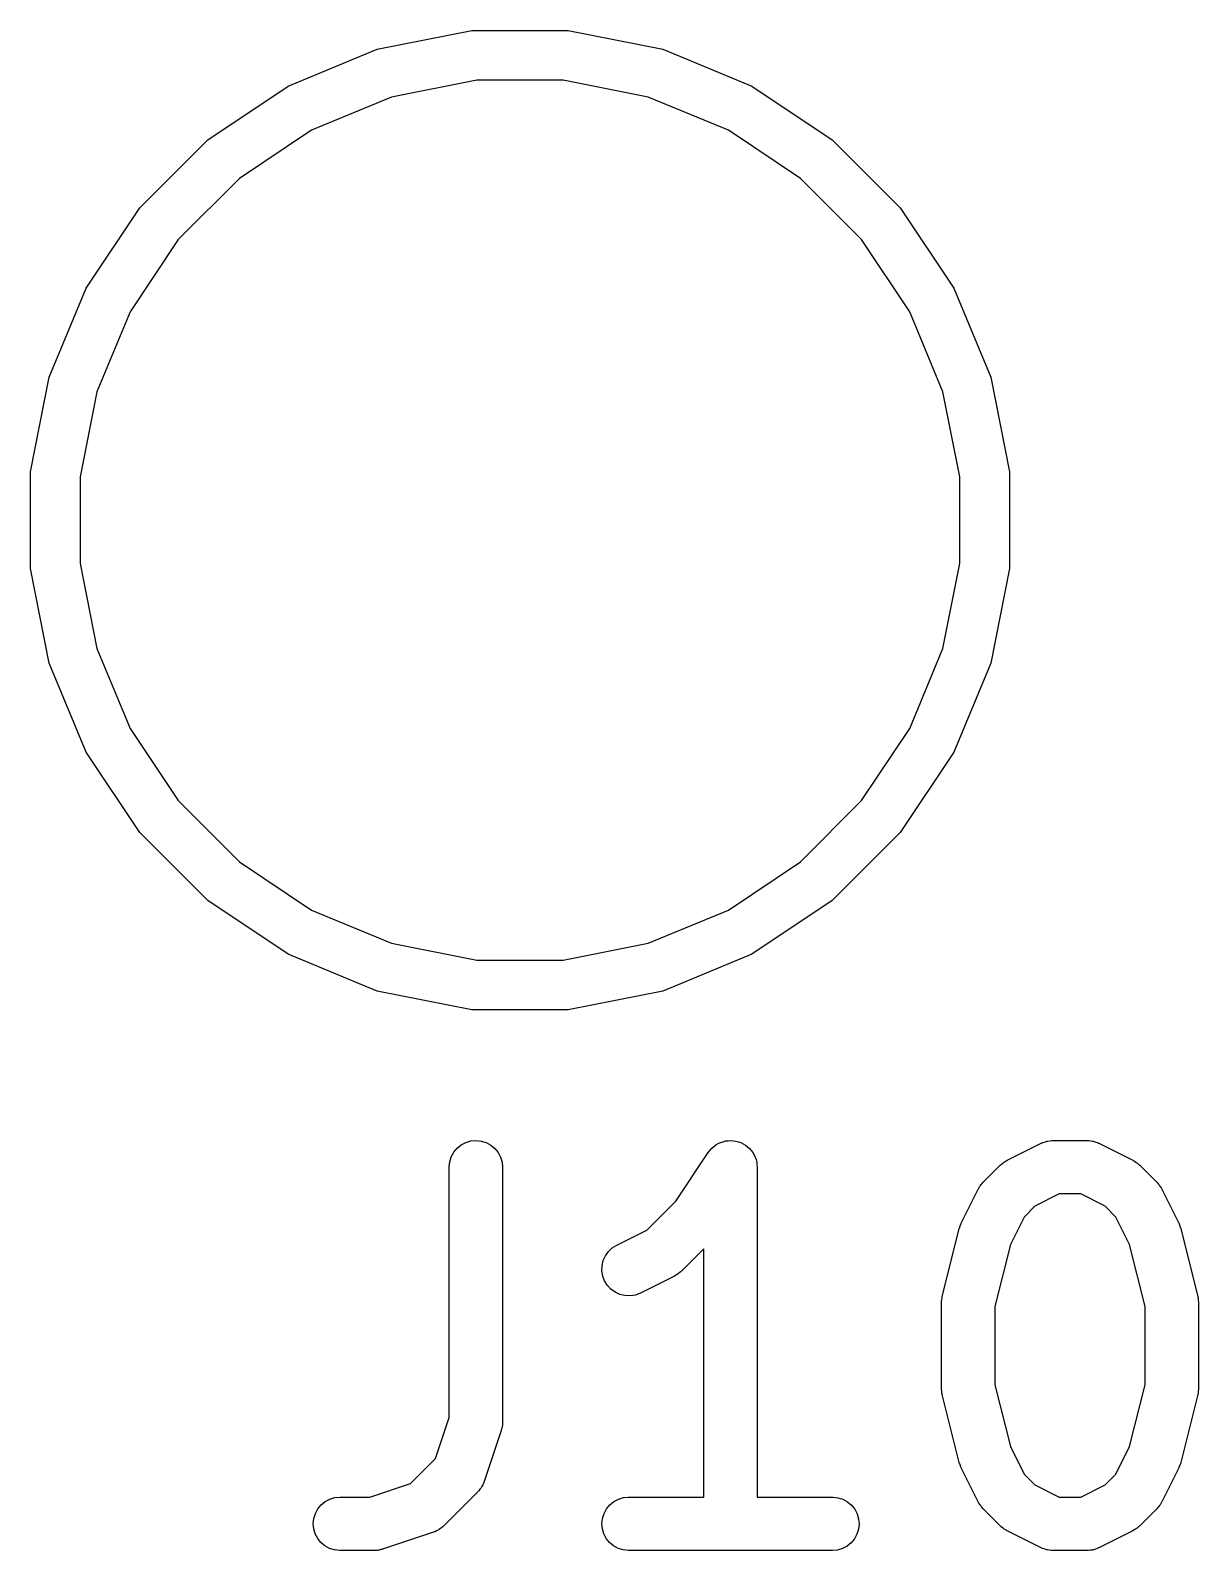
# Model space of a CAD drawing. Extents: x 4.1 to 76.2, y 7.7 to 62.
# Drawn here: x 40.892 to 44.169, y 32.696 to 36.959 of the extents above; entities that cross this region are included whole.
import ezdxf

# ---------------------------------------------------------------- set-up
doc = ezdxf.new("R2010")
doc.units = 0
doc.layers.add('BLACK', color=7, linetype='CONTINUOUS')

msp = doc.modelspace()

# ---------------------------------------------------------------- linework, layer by layer
at = {"layer": 'BLACK', "linetype": 'CONTINUOUS'}
for p, q in [((41.865, 36.906), (42.1303, 36.9588)), ((42.1303, 36.9588), (42.4009, 36.9588)), ((42.4009, 36.9588), (42.6662, 36.906)), ((41.6151, 36.8025), (41.865, 36.906)), ((42.6662, 36.906), (42.9161, 36.8025)), ((41.3901, 36.6522), (41.6151, 36.8025)), ((42.1441, 36.8194), (41.9056, 36.772)), ((42.3871, 36.8194), (42.1441, 36.8194)), ((42.6256, 36.772), (42.3871, 36.8194)), ((42.9161, 36.8025), (43.1411, 36.6522)), ((41.9056, 36.772), (41.6811, 36.679)), ((42.8501, 36.679), (42.6256, 36.772)), ((41.6811, 36.679), (41.479, 36.5439)), ((43.0522, 36.5439), (42.8501, 36.679)), ((41.1988, 36.4609), (41.3901, 36.6522)), ((43.1411, 36.6522), (43.3324, 36.4609)), ((41.479, 36.5439), (41.3071, 36.372)), ((43.2241, 36.372), (43.0522, 36.5439)), ((41.0485, 36.2359), (41.1988, 36.4609)), ((43.3324, 36.4609), (43.4827, 36.2359)), ((41.3071, 36.372), (41.172, 36.1699)), ((43.3592, 36.1699), (43.2241, 36.372)), ((40.945, 35.986), (41.0485, 36.2359)), ((43.4827, 36.2359), (43.5862, 35.986)), ((41.172, 36.1699), (41.079, 35.9454)), ((43.4522, 35.9454), (43.3592, 36.1699)), ((40.8922, 35.7207), (40.945, 35.986)), ((43.5862, 35.986), (43.639, 35.7207)), ((41.079, 35.9454), (41.0316, 35.7069)), ((43.4996, 35.7069), (43.4522, 35.9454)), ((40.8922, 35.4501), (40.8922, 35.7207)), ((41.0316, 35.7069), (41.0316, 35.4639)), ((43.4996, 35.4639), (43.4996, 35.7069)), ((43.639, 35.7207), (43.639, 35.4501)), ((40.945, 35.1848), (40.8922, 35.4501)), ((41.0316, 35.4639), (41.079, 35.2254)), ((43.4522, 35.2254), (43.4996, 35.4639)), ((43.639, 35.4501), (43.5862, 35.1848)), ((41.079, 35.2254), (41.172, 35.0009)), ((43.3592, 35.0009), (43.4522, 35.2254)), ((41.0485, 34.9349), (40.945, 35.1848)), ((43.5862, 35.1848), (43.4827, 34.9349)), ((41.172, 35.0009), (41.3071, 34.7988)), ((43.2241, 34.7988), (43.3592, 35.0009)), ((41.1988, 34.7099), (41.0485, 34.9349)), ((43.4827, 34.9349), (43.3324, 34.7099)), ((41.3071, 34.7988), (41.479, 34.6269)), ((43.0522, 34.6269), (43.2241, 34.7988)), ((41.3901, 34.5186), (41.1988, 34.7099)), ((43.3324, 34.7099), (43.1411, 34.5186)), ((41.479, 34.6269), (41.6811, 34.4918)), ((42.8501, 34.4918), (43.0522, 34.6269)), ((41.6151, 34.3683), (41.3901, 34.5186)), ((41.6811, 34.4918), (41.9056, 34.3988)), ((42.6256, 34.3988), (42.8501, 34.4918)), ((43.1411, 34.5186), (42.9161, 34.3683)), ((41.865, 34.2648), (41.6151, 34.3683)), ((41.9056, 34.3988), (42.1441, 34.3514)), ((42.3871, 34.3514), (42.6256, 34.3988)), ((42.9161, 34.3683), (42.6662, 34.2648)), ((42.1441, 34.3514), (42.3871, 34.3514)), ((42.1303, 34.212), (41.865, 34.2648)), ((42.6662, 34.2648), (42.4009, 34.212)), ((42.4009, 34.212), (42.1303, 34.212)), ((42.0729, 33.8004), (42.08, 33.8132)), ((42.08, 33.8132), (42.0894, 33.8244)), ((42.0894, 33.8244), (42.1008, 33.8336)), ((42.1008, 33.8336), (42.1138, 33.8404)), ((42.1138, 33.8404), (42.1278, 33.8445)), ((42.1278, 33.8445), (42.1424, 33.8458)), ((42.1424, 33.8458), (42.157, 33.8443)), ((42.157, 33.8443), (42.1709, 33.84)), ((42.1709, 33.84), (42.1838, 33.833)), ((42.1838, 33.833), (42.1951, 33.8237)), ((42.1951, 33.8237), (42.2043, 33.8123)), ((42.2043, 33.8123), (42.2112, 33.7994)), ((42.7026, 33.6757), (42.7938, 33.8124)), ((42.7938, 33.8124), (42.7943, 33.8132)), ((42.7943, 33.8133), (42.7992, 33.819)), ((42.7943, 33.8132), (42.7943, 33.8133)), ((42.7943, 33.8132), (42.7943, 33.8132)), ((42.7943, 33.8132), (42.7943, 33.8132)), ((42.7992, 33.819), (42.8037, 33.8244)), ((42.8037, 33.8244), (42.8038, 33.8245)), ((42.8037, 33.8244), (42.8037, 33.8244)), ((42.8038, 33.8245), (42.8096, 33.8292)), ((42.8096, 33.8292), (42.8151, 33.8336)), ((42.8151, 33.8336), (42.8151, 33.8336)), ((42.8151, 33.8336), (42.8152, 33.8336)), ((42.8152, 33.8336), (42.822, 33.8372)), ((42.822, 33.8372), (42.8281, 33.8404)), ((42.8281, 33.8404), (42.8281, 33.8404)), ((42.8281, 33.8404), (42.8282, 33.8404)), ((42.8282, 33.8404), (42.8354, 33.8425)), ((42.8354, 33.8425), (42.8421, 33.8445)), ((42.8421, 33.8445), (42.8422, 33.8445)), ((42.8422, 33.8445), (42.8494, 33.8452)), ((42.8422, 33.8445), (42.8422, 33.8445)), ((42.8494, 33.8452), (42.8567, 33.8458)), ((42.8567, 33.8458), (42.8568, 33.8458)), ((42.8567, 33.8458), (42.8567, 33.8458)), ((42.8568, 33.8458), (42.8643, 33.845)), ((42.8643, 33.845), (42.8712, 33.8443)), ((42.8712, 33.8443), (42.8713, 33.8443)), ((42.8713, 33.8443), (42.8714, 33.8443)), ((42.8714, 33.8443), (42.8787, 33.842)), ((42.8787, 33.842), (42.8852, 33.84)), ((42.8852, 33.84), (42.8853, 33.8399)), ((42.8853, 33.8399), (42.8853, 33.8399)), ((42.8853, 33.8399), (42.8919, 33.8364)), ((42.8919, 33.8364), (42.8981, 33.833)), ((42.8981, 33.833), (42.8981, 33.833)), ((42.8981, 33.833), (42.8982, 33.8329)), ((42.8982, 33.8329), (42.9038, 33.8283)), ((42.9038, 33.8283), (42.9094, 33.8237)), ((42.9094, 33.8237), (42.9094, 33.8236)), ((42.9094, 33.8236), (42.9095, 33.8236)), ((42.9095, 33.8236), (42.9142, 33.8178)), ((42.9142, 33.8178), (42.9186, 33.8123)), ((42.9186, 33.8123), (42.9187, 33.8123)), ((42.9187, 33.8123), (42.9187, 33.8122)), ((42.9187, 33.8122), (42.9224, 33.8053)), ((43.6321, 33.7903), (43.7274, 33.8379)), ((43.7274, 33.8379), (43.7283, 33.8384)), ((43.7283, 33.8384), (43.7304, 33.8391)), ((43.7304, 33.8391), (43.7323, 33.8402)), ((43.7323, 33.8402), (43.7373, 33.8416)), ((43.7373, 33.8416), (43.7421, 33.8434)), ((43.7421, 33.8434), (43.7442, 33.8438)), ((43.7442, 33.8438), (43.7464, 33.8444)), ((43.7464, 33.8444), (43.7515, 33.8449)), ((43.7515, 33.8449), (43.7565, 33.8457)), ((43.7565, 33.8457), (43.7587, 33.8456)), ((43.7587, 33.8456), (43.7609, 33.8458)), ((43.7609, 33.8458), (43.8562, 33.8458)), ((43.8562, 33.8458), (43.8572, 33.8458)), ((43.8572, 33.8458), (43.8594, 33.8456)), ((43.8594, 33.8456), (43.8616, 33.8456)), ((43.8616, 33.8456), (43.8667, 33.8448)), ((43.8667, 33.8448), (43.8718, 33.8442)), ((43.8718, 33.8442), (43.8739, 33.8435)), ((43.8739, 33.8435), (43.876, 33.8431)), ((43.876, 33.8431), (43.8808, 33.8413)), ((43.8808, 33.8413), (43.8857, 33.8398)), ((43.8857, 33.8398), (43.8876, 33.8387)), ((43.8876, 33.8387), (43.8897, 33.8379)), ((43.8897, 33.8379), (43.9849, 33.7903)), ((42.0669, 33.7719), (42.0685, 33.7864)), ((42.0669, 33.7708), (42.0669, 33.7719)), ((42.0669, 33.0687), (42.0669, 33.7708)), ((42.0685, 33.7864), (42.0729, 33.8004)), ((42.2112, 33.7994), (42.2154, 33.7854)), ((42.2154, 33.7854), (42.2169, 33.7708)), ((42.2169, 33.7708), (42.2169, 33.0565)), ((42.9224, 33.8053), (42.9255, 33.7994)), ((42.9255, 33.7994), (42.9255, 33.7993)), ((42.9255, 33.7993), (42.9255, 33.7993)), ((42.9255, 33.7993), (42.9277, 33.7922)), ((42.9277, 33.7922), (42.9297, 33.7854)), ((42.9297, 33.7854), (42.9297, 33.7853)), ((42.9297, 33.7853), (42.9298, 33.7853)), ((42.9298, 33.7853), (42.9304, 33.7785)), ((42.9304, 33.7785), (42.9312, 33.7708)), ((42.9312, 33.7708), (42.9312, 32.8458)), ((43.565, 33.7286), (43.6127, 33.7762)), ((43.6127, 33.7762), (43.6134, 33.777)), ((43.6134, 33.777), (43.6167, 33.7796)), ((43.6167, 33.7796), (43.6198, 33.7825)), ((43.6198, 33.7825), (43.6224, 33.7842)), ((43.6224, 33.7842), (43.6248, 33.7861)), ((43.6248, 33.7861), (43.6286, 33.788)), ((43.6286, 33.788), (43.6321, 33.7903)), ((43.9849, 33.7903), (43.9859, 33.7898)), ((43.9859, 33.7898), (43.9894, 33.7875)), ((43.9894, 33.7875), (43.9931, 33.7855)), ((43.9931, 33.7855), (43.9955, 33.7835)), ((43.9955, 33.7835), (43.9982, 33.7818)), ((43.9982, 33.7818), (44.0012, 33.7789)), ((44.0012, 33.7789), (44.0044, 33.7762)), ((44.0044, 33.7762), (44.0521, 33.7286)), ((43.5577, 33.7197), (43.5594, 33.7223)), ((43.5594, 33.7223), (43.5624, 33.7254)), ((43.5624, 33.7254), (43.565, 33.7286)), ((44.0521, 33.7286), (44.0528, 33.7279)), ((44.0528, 33.7279), (44.0554, 33.7246)), ((44.0554, 33.7246), (44.0583, 33.7215)), ((44.0583, 33.7215), (44.06, 33.7189)), ((43.5034, 33.6139), (43.551, 33.7091)), ((43.551, 33.7091), (43.5515, 33.7101)), ((43.5515, 33.7101), (43.5538, 33.7136)), ((43.5538, 33.7136), (43.5557, 33.7173)), ((43.5557, 33.7173), (43.5577, 33.7197)), ((43.7786, 33.6958), (43.7101, 33.6616)), ((43.8385, 33.6958), (43.7786, 33.6958)), ((43.907, 33.6616), (43.8385, 33.6958)), ((44.06, 33.7189), (44.0619, 33.7164)), ((44.0619, 33.7164), (44.0639, 33.7127)), ((44.0639, 33.7127), (44.0661, 33.7091)), ((44.0661, 33.7091), (44.1137, 33.6139)), ((42.6213, 33.5944), (42.7026, 33.6757)), ((43.7101, 33.6616), (43.6797, 33.6312)), ((43.9374, 33.6312), (43.907, 33.6616)), ((42.5369, 33.5522), (42.6213, 33.5944)), ((43.4501, 33.4081), (43.4977, 33.5985)), ((43.4977, 33.5985), (43.4979, 33.5995)), ((43.4979, 33.5995), (43.4981, 33.5999)), ((43.4981, 33.6002), (43.5006, 33.6067)), ((43.4981, 33.5999), (43.4981, 33.6002)), ((43.5006, 33.6067), (43.5031, 33.6133)), ((43.5031, 33.6133), (43.5032, 33.6136)), ((43.5032, 33.6136), (43.5034, 33.6139)), ((43.6797, 33.6312), (43.6412, 33.5542)), ((43.9759, 33.5542), (43.9374, 33.6312)), ((44.1137, 33.6139), (44.1142, 33.6129)), ((44.1142, 33.6129), (44.1143, 33.6126)), ((44.1143, 33.6126), (44.1145, 33.6123)), ((44.1145, 33.6123), (44.1168, 33.6057)), ((44.1168, 33.6057), (44.1192, 33.5992)), ((44.1192, 33.5992), (44.1193, 33.5989)), ((44.1193, 33.5989), (44.1194, 33.5985)), ((44.1194, 33.5985), (44.167, 33.4081)), ((42.5245, 33.5444), (42.5369, 33.5522)), ((43.6412, 33.5542), (43.5978, 33.3806)), ((44.0193, 33.3806), (43.9759, 33.5542)), ((42.4961, 33.4948), (42.4994, 33.5091)), ((42.4994, 33.5091), (42.5054, 33.5224)), ((42.5054, 33.5224), (42.5139, 33.5343)), ((42.5139, 33.5343), (42.5245, 33.5444)), ((42.7812, 33.5421), (42.7187, 33.4797)), ((42.7812, 32.8458), (42.7812, 33.5421)), ((42.4956, 33.4802), (42.4961, 33.4948)), ((42.498, 33.4657), (42.4956, 33.4802)), ((42.5031, 33.452), (42.498, 33.4657)), ((42.6992, 33.4656), (42.604, 33.418)), ((42.7028, 33.4679), (42.6992, 33.4656)), ((42.7065, 33.4698), (42.7028, 33.4679)), ((42.709, 33.4718), (42.7065, 33.4698)), ((42.7116, 33.4734), (42.709, 33.4718)), ((42.7147, 33.4763), (42.7116, 33.4734)), ((42.718, 33.479), (42.7147, 33.4763)), ((42.7187, 33.4797), (42.718, 33.479)), ((42.5108, 33.4396), (42.5031, 33.452)), ((42.5208, 33.4289), (42.5108, 33.4396)), ((42.5327, 33.4203), (42.5208, 33.4289)), ((42.546, 33.4142), (42.5327, 33.4203)), ((42.5602, 33.4108), (42.546, 33.4142)), ((42.5748, 33.4102), (42.5602, 33.4108)), ((42.5893, 33.4125), (42.5748, 33.4102)), ((42.603, 33.4176), (42.5893, 33.4125)), ((42.604, 33.418), (42.603, 33.4176)), ((43.4478, 33.3909), (43.448, 33.3922)), ((43.4478, 33.3899), (43.4478, 33.3909)), ((43.4478, 33.1518), (43.4478, 33.3899)), ((43.4479, 33.3936), (43.4488, 33.3995)), ((43.448, 33.3922), (43.4479, 33.3936)), ((43.4488, 33.3995), (43.4495, 33.4055)), ((43.4495, 33.4055), (43.4499, 33.4067)), ((43.4499, 33.4067), (43.4501, 33.4081)), ((43.5978, 33.3806), (43.5978, 33.161)), ((44.0193, 33.161), (44.0193, 33.3806)), ((44.167, 33.4081), (44.1673, 33.407)), ((44.1673, 33.407), (44.1674, 33.4057)), ((44.1674, 33.4057), (44.1678, 33.4044)), ((44.1678, 33.4044), (44.1684, 33.3985)), ((44.1684, 33.3985), (44.1692, 33.3925)), ((44.1692, 33.3925), (44.1691, 33.3912)), ((44.1691, 33.3912), (44.1693, 33.3899)), ((44.1693, 33.3899), (44.1693, 33.1518)), ((43.448, 33.1504), (43.4478, 33.1518)), ((43.4479, 33.1491), (43.448, 33.1504)), ((43.4487, 33.1432), (43.4479, 33.1491)), ((43.4493, 33.1372), (43.4487, 33.1432)), ((43.4496, 33.1359), (43.4493, 33.1372)), ((43.4498, 33.1346), (43.4496, 33.1359)), ((43.4501, 33.1336), (43.4498, 33.1346)), ((43.4977, 32.9431), (43.4501, 33.1336)), ((43.5978, 33.161), (43.6412, 32.9875)), ((43.9759, 32.9875), (44.0193, 33.161)), ((44.167, 33.1336), (44.1194, 32.9431)), ((44.1672, 33.1349), (44.167, 33.1336)), ((44.1676, 33.1362), (44.1672, 33.1349)), ((44.1683, 33.1421), (44.1676, 33.1362)), ((44.1692, 33.1481), (44.1683, 33.1421)), ((44.1692, 33.1507), (44.1691, 33.1494)), ((44.1691, 33.1494), (44.1692, 33.1481)), ((44.1693, 33.1518), (44.1692, 33.1507)), ((42.0287, 32.9542), (42.0669, 33.0687)), ((42.2152, 33.0409), (42.214, 33.0369)), ((42.2156, 33.044), (42.2152, 33.0409)), ((42.2163, 33.0471), (42.2156, 33.044)), ((42.2164, 33.0513), (42.2163, 33.0471)), ((42.2169, 33.0555), (42.2164, 33.0513)), ((42.2169, 33.0565), (42.2169, 33.0555)), ((42.213, 33.0328), (42.1654, 32.89)), ((42.214, 33.0369), (42.213, 33.0328)), ((41.9585, 32.884), (42.0287, 32.9542)), ((43.6412, 32.9875), (43.6797, 32.9105)), ((43.9374, 32.9105), (43.9759, 32.9875)), ((43.4978, 32.9428), (43.4977, 32.9431)), ((43.4979, 32.9424), (43.4978, 32.9428)), ((43.5002, 32.9359), (43.4979, 32.9424)), ((43.5026, 32.9293), (43.5002, 32.9359)), ((43.5028, 32.929), (43.5026, 32.9293)), ((43.5029, 32.9287), (43.5028, 32.929)), ((43.5034, 32.9278), (43.5029, 32.9287)), ((43.551, 32.8325), (43.5034, 32.9278)), ((43.6797, 32.9105), (43.7101, 32.8801)), ((43.907, 32.8801), (43.9374, 32.9105)), ((44.1137, 32.9278), (44.0661, 32.8325)), ((44.1138, 32.9281), (44.1137, 32.9278)), ((44.114, 32.9284), (44.1138, 32.9281)), ((44.1165, 32.9349), (44.114, 32.9284)), ((44.119, 32.9414), (44.1165, 32.9349)), ((44.1191, 32.9421), (44.119, 32.9418)), ((44.119, 32.9418), (44.119, 32.9414)), ((44.1194, 32.9431), (44.1191, 32.9421)), ((41.844, 32.8458), (41.9585, 32.884)), ((42.1533, 32.868), (42.1503, 32.8638)), ((42.1566, 32.872), (42.1533, 32.868)), ((42.1576, 32.8739), (42.1566, 32.872)), ((42.1589, 32.8757), (42.1576, 32.8739)), ((42.1611, 32.8803), (42.1589, 32.8757)), ((42.1635, 32.8849), (42.1611, 32.8803)), ((42.1641, 32.887), (42.1635, 32.8849)), ((42.1651, 32.889), (42.1641, 32.887)), ((42.1654, 32.89), (42.1651, 32.889)), ((43.7101, 32.8801), (43.7786, 32.8458)), ((43.8385, 32.8458), (43.907, 32.8801)), ((41.7081, 32.824), (41.7194, 32.8333)), ((41.7194, 32.8333), (41.7323, 32.8402)), ((41.7323, 32.8402), (41.7464, 32.8444)), ((41.7464, 32.8444), (41.7609, 32.8458)), ((41.7609, 32.8458), (41.844, 32.8458)), ((42.1473, 32.8606), (42.0521, 32.7654)), ((42.1487, 32.8623), (42.1473, 32.8606)), ((42.1503, 32.8638), (42.1487, 32.8623)), ((42.5176, 32.824), (42.5289, 32.8333)), ((42.5289, 32.8333), (42.5419, 32.8402)), ((42.5419, 32.8402), (42.5559, 32.8444)), ((42.5559, 32.8444), (42.5704, 32.8458)), ((42.5704, 32.8458), (42.7812, 32.8458)), ((42.9312, 32.8458), (43.1419, 32.8458)), ((43.1419, 32.8458), (43.1429, 32.8458)), ((43.1429, 32.8458), (43.1575, 32.8442)), ((43.1575, 32.8442), (43.1714, 32.8398)), ((43.1714, 32.8398), (43.1842, 32.8327)), ((43.1842, 32.8327), (43.1955, 32.8233)), ((43.5532, 32.8289), (43.551, 32.8325)), ((43.5552, 32.8252), (43.5532, 32.8289)), ((43.5571, 32.8228), (43.5552, 32.8252)), ((43.7786, 32.8458), (43.8385, 32.8458)), ((44.0633, 32.828), (44.0613, 32.8243)), ((44.0656, 32.8316), (44.0633, 32.828)), ((44.0661, 32.8325), (44.0656, 32.8316)), ((41.6859, 32.7713), (41.6875, 32.7859)), ((41.6875, 32.7859), (41.6918, 32.7999)), ((41.6918, 32.7999), (41.6987, 32.8128)), ((41.6987, 32.8128), (41.7081, 32.824)), ((42.4954, 32.7713), (42.497, 32.7859)), ((42.497, 32.7859), (42.5013, 32.7999)), ((42.5013, 32.7999), (42.5083, 32.8128)), ((42.5083, 32.8128), (42.5176, 32.824)), ((43.1955, 32.8233), (43.2046, 32.8119)), ((43.2046, 32.8119), (43.2114, 32.7989)), ((43.2114, 32.7989), (43.2155, 32.7849)), ((43.2155, 32.7849), (43.2169, 32.7703)), ((43.5588, 32.8201), (43.5571, 32.8228)), ((43.5617, 32.8171), (43.5588, 32.8201)), ((43.5643, 32.8138), (43.5617, 32.8171)), ((43.565, 32.813), (43.5643, 32.8138)), ((43.6127, 32.7654), (43.565, 32.813)), ((44.0521, 32.813), (44.0044, 32.7654)), ((44.0547, 32.8163), (44.0521, 32.813)), ((44.0577, 32.8193), (44.0547, 32.8163)), ((44.0594, 32.8219), (44.0577, 32.8193)), ((44.0613, 32.8243), (44.0594, 32.8219)), ((41.6873, 32.7568), (41.6859, 32.7713)), ((41.6914, 32.7427), (41.6873, 32.7568)), ((41.6982, 32.7298), (41.6914, 32.7427)), ((42.0227, 32.7473), (41.8799, 32.6997)), ((42.0247, 32.7482), (42.0227, 32.7473)), ((42.0269, 32.7488), (42.0247, 32.7482)), ((42.0314, 32.7512), (42.0269, 32.7488)), ((42.0361, 32.7532), (42.0314, 32.7512)), ((42.0379, 32.7545), (42.0361, 32.7532)), ((42.0399, 32.7555), (42.0379, 32.7545)), ((42.0439, 32.7587), (42.0399, 32.7555)), ((42.0481, 32.7617), (42.0439, 32.7587)), ((42.0496, 32.7633), (42.0481, 32.7617)), ((42.0513, 32.7647), (42.0496, 32.7633)), ((42.0521, 32.7654), (42.0513, 32.7647)), ((42.4968, 32.7568), (42.4954, 32.7713)), ((42.5009, 32.7427), (42.4968, 32.7568)), ((42.5077, 32.7298), (42.5009, 32.7427)), ((43.211, 32.7418), (43.2041, 32.7289)), ((43.2153, 32.7557), (43.211, 32.7418)), ((43.2169, 32.7703), (43.2153, 32.7557)), ((43.6159, 32.7627), (43.6127, 32.7654)), ((43.6189, 32.7598), (43.6159, 32.7627)), ((43.6216, 32.7581), (43.6189, 32.7598)), ((43.624, 32.7561), (43.6216, 32.7581)), ((43.6277, 32.7541), (43.624, 32.7561)), ((43.6312, 32.7518), (43.6277, 32.7541)), ((43.6321, 32.7514), (43.6312, 32.7518)), ((43.7274, 32.7037), (43.6321, 32.7514)), ((43.9849, 32.7514), (43.8897, 32.7037)), ((43.9885, 32.7536), (43.9849, 32.7514)), ((43.9922, 32.7555), (43.9885, 32.7536)), ((43.9947, 32.7575), (43.9922, 32.7555)), ((43.9973, 32.7591), (43.9947, 32.7575)), ((44.0004, 32.762), (43.9973, 32.7591)), ((44.0037, 32.7647), (44.0004, 32.762)), ((44.0044, 32.7654), (44.0037, 32.7647)), ((41.7073, 32.7183), (41.6982, 32.7298)), ((41.7186, 32.7089), (41.7073, 32.7183)), ((41.7314, 32.7019), (41.7186, 32.7089)), ((41.7453, 32.6975), (41.7314, 32.7019)), ((41.7599, 32.6958), (41.7453, 32.6975)), ((41.8748, 32.6985), (41.8707, 32.6972)), ((41.8789, 32.6993), (41.8748, 32.6985)), ((41.8799, 32.6997), (41.8789, 32.6993)), ((42.5169, 32.7183), (42.5077, 32.7298)), ((42.5281, 32.7089), (42.5169, 32.7183)), ((42.5409, 32.7019), (42.5281, 32.7089)), ((42.5549, 32.6975), (42.5409, 32.7019)), ((42.5694, 32.6958), (42.5549, 32.6975)), ((43.1705, 32.7015), (43.1564, 32.6972)), ((43.1834, 32.7084), (43.1705, 32.7015)), ((43.1947, 32.7176), (43.1834, 32.7084)), ((43.2041, 32.7289), (43.1947, 32.7176)), ((43.7294, 32.7029), (43.7274, 32.7037)), ((43.7314, 32.7019), (43.7294, 32.7029)), ((43.7363, 32.7003), (43.7314, 32.7019)), ((43.7411, 32.6985), (43.7363, 32.7003)), ((43.7432, 32.6981), (43.7411, 32.6985)), ((43.7453, 32.6975), (43.7432, 32.6981)), ((43.7504, 32.6969), (43.7453, 32.6975)), ((43.8728, 32.6979), (43.8707, 32.6972)), ((43.875, 32.6982), (43.8728, 32.6979)), ((43.8798, 32.7), (43.875, 32.6982)), ((43.8847, 32.7015), (43.8798, 32.7)), ((43.8867, 32.7025), (43.8847, 32.7015)), ((43.8888, 32.7033), (43.8867, 32.7025)), ((43.8897, 32.7037), (43.8888, 32.7033)), ((41.7609, 32.6958), (41.7599, 32.6958)), ((41.8562, 32.6958), (41.7609, 32.6958)), ((41.8604, 32.6962), (41.8562, 32.6958)), ((41.8646, 32.6963), (41.8604, 32.6962)), ((41.8676, 32.6969), (41.8646, 32.6963)), ((41.8707, 32.6972), (41.8676, 32.6969)), ((42.5704, 32.6958), (42.5694, 32.6958)), ((43.1419, 32.6958), (42.5704, 32.6958)), ((43.1564, 32.6972), (43.1419, 32.6958)), ((43.7555, 32.696), (43.7504, 32.6969)), ((43.7577, 32.6961), (43.7555, 32.696)), ((43.7599, 32.6958), (43.7577, 32.6961)), ((43.7609, 32.6958), (43.7599, 32.6958)), ((43.8562, 32.6958), (43.7609, 32.6958)), ((43.8584, 32.696), (43.8562, 32.6958)), ((43.8606, 32.6959), (43.8584, 32.696)), ((43.8656, 32.6967), (43.8606, 32.6959)), ((43.8707, 32.6972), (43.8656, 32.6967))]:
    msp.add_line(p, q, dxfattribs=at)

doc.saveas('drawing.dxf')
